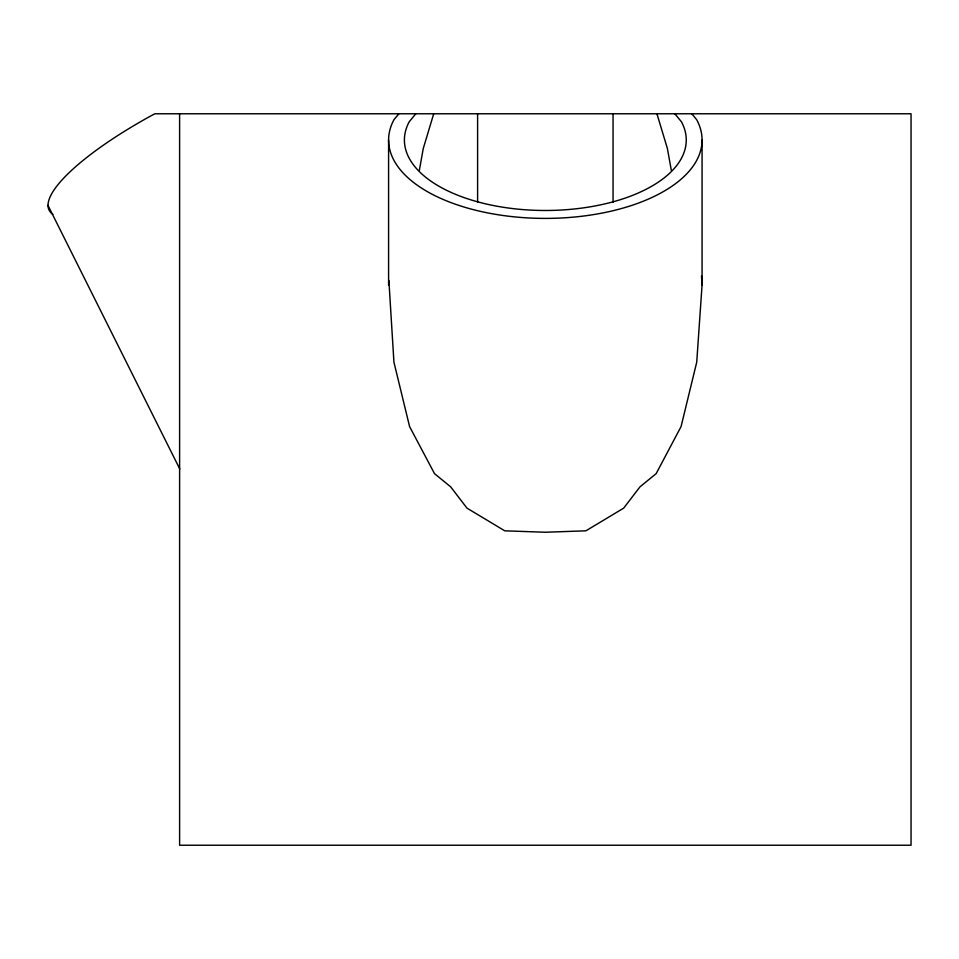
<?xml version="1.0" encoding="UTF-8"?>
<svg xmlns="http://www.w3.org/2000/svg" width="959" height="959" viewBox="0 0 959 959"><rect width="100%" height="100%" fill="white"/><g stroke="black" fill="none" stroke-linecap="round" stroke-linejoin="round"><path stroke-width="1.44" d="M702.072 140.026L702.072 284.895L696.725 362.202L681.07 426.575L656.16 473.626L639.989 486.836L623.698 508.126L585.901 530.818L545.323 532.245L504.758 530.818L466.961 508.126L450.67 486.836L434.499 473.626L409.589 426.575L393.933 362.202L388.874 280.424M419.299 170.558L423.279 148.465L433.72 113.773M398.872 113.773L393.933 119.743A156.737 78.374 0 0 0 545.323 218.4A156.737 78.374 0 0 0 696.725 119.743L691.787 113.773M415.834 113.773L409.205 121.793A140.925 70.463 0 0 0 545.323 210.489A140.925 70.463 0 0 0 681.453 121.793L674.824 113.773M47.95 205.334L179.777 468.987M656.939 113.773L667.38 148.465L671.36 170.558M701.509 275.952L702.072 284.895M613.053 113.773L613.053 202.169M477.606 113.773L477.606 202.169M388.587 140.026L388.587 284.895M179.609 113.773L179.609 845.227L911.05 845.227L911.05 113.773L154.95 113.773L152.349 115.092A156.737 39.187 -26.6 0 0 52.853 214.325"/></g></svg>
